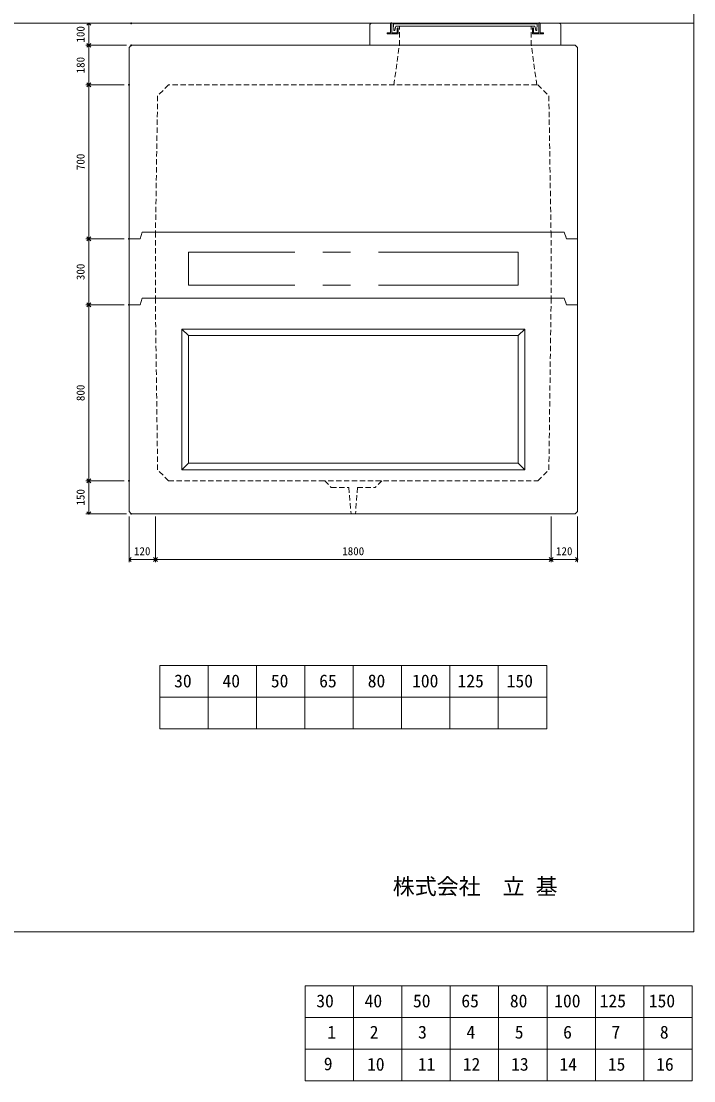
# Model space of a CAD drawing. Units: millimetres, scale not verified. Extents: x -9756 to 9756, y -4614 to 4614.
# Drawn here: x 6696 to 9756, y -4614 to 203 of the extents above; entities that cross this region are included whole.
import ezdxf
from ezdxf.enums import TextEntityAlignment as Align

# ---------------------------------------------------------------- set-up
doc = ezdxf.new("R2010")
doc.units = ezdxf.units.MM
doc.header["$LTSCALE"] = 20
doc.header["$PDMODE"] = 32
doc.header["$PDSIZE"] = 4
doc.linetypes.add('DASHED1', pattern=[1.8, 1.2, -0.6])
doc.linetypes.add('USER2', pattern=[50.8, 31.75, -6.35, 6.35, -6.35])
for name, color, linetype, lineweight in [('0-1_Defpoints', 7, 'DASHED1', 5), ('0-2_waku', 7, 'Continuous', 18), ('0-3_gaikei', 7, 'Continuous', 18), ('0-4_kakure', 7, 'DASHED1', 5), ('0-5_sunpou', 7, 'Continuous', 5), ('0-8_uchigawa', 6, 'Continuous', 18), ('0-A_futa', 3, 'Continuous', 18), ('0-B_GL', 4, 'Continuous', 18), ('0-D_文字１', 7, 'Continuous', 18), ('1-2_uchigawa2', 6, 'USER2', 18), ('1-4_文字２', 7, 'Continuous', 5)]:
    doc.layers.add(name, color=color, linetype=linetype, lineweight=lineweight)
doc.styles.add('ＭＳ ゴシック', font='')
doc.styles.get('ＭＳ ゴシック').set_extended_font_data('MS Gothic')

# ---------------------------------------------------------------- blocks, each defined once
blk = doc.blocks.new('_Open90')
at = {"layer": '0-5_sunpou'}
blk.add_line((0, 0), (-1, 0), dxfattribs=at)
blk.add_lwpolyline([(-0.5, 0.5), (0, 0), (-0.5, -0.5)], dxfattribs=at)
blk = doc.blocks.new('D108')
at = {"layer": '0-1_Defpoints'}
for p in [(13115.68, 3988.65), (12922.35, 3888.65), (13115.68, 3888.65)]:
    blk.add_point(p, dxfattribs=at)
at = {"layer": '0-5_sunpou'}
for p, q in [((13093.68, 3988.65), (12909.35, 3988.65)), ((12922.35, 3970.65), (12922.35, 3906.65)), ((13093.68, 3888.65), (12909.35, 3888.65))]:
    blk.add_line(p, q, dxfattribs=at)
at = {"layer": '0-5_sunpou', "xscale": 18, "yscale": 18}
for p, rotation in [((12922.35, 3988.65), 90), ((12922.35, 3888.65), 270)]:
    blk.add_blockref('_Open90', p, dxfattribs=dict(at, rotation=rotation))
at = {"layer": '0-5_sunpou', "style": 'ＭＳ ゴシック'}
blk.add_text('100', height=36.66, rotation=90, dxfattribs=at).set_placement((12914.35, 3901.15), align=Align.BOTTOM_LEFT)
blk = doc.blocks.new('D109')
at = {"layer": '0-1_Defpoints'}
for p in [(13115.68, 3888.65), (12922.35, 3708.65), (13105.68, 3708.65)]:
    blk.add_point(p, dxfattribs=at)
at = {"layer": '0-5_sunpou'}
for p, q in [((13093.68, 3888.65), (12909.35, 3888.65)), ((12922.35, 3870.65), (12922.35, 3726.65)), ((13083.68, 3708.65), (12909.35, 3708.65))]:
    blk.add_line(p, q, dxfattribs=at)
at = {"layer": '0-5_sunpou', "xscale": 18, "yscale": 18}
for p, rotation in [((12922.35, 3888.65), 90), ((12922.35, 3708.65), 270)]:
    blk.add_blockref('_Open90', p, dxfattribs=dict(at, rotation=rotation))
at = {"layer": '0-5_sunpou', "style": 'ＭＳ ゴシック'}
blk.add_text('180', height=36.66, rotation=90, dxfattribs=at).set_placement((12914.35, 3761.15), align=Align.BOTTOM_LEFT)
blk = doc.blocks.new('D110')
at = {"layer": '0-1_Defpoints'}
for p in [(13105.68, 3708.65), (12922.35, 3008.65), (13105.68, 3008.65)]:
    blk.add_point(p, dxfattribs=at)
at = {"layer": '0-5_sunpou'}
for p, q in [((13083.68, 3708.65), (12909.35, 3708.65)), ((12922.35, 3690.65), (12922.35, 3026.65)), ((13083.68, 3008.65), (12909.35, 3008.65))]:
    blk.add_line(p, q, dxfattribs=at)
at = {"layer": '0-5_sunpou', "xscale": 18, "yscale": 18}
for p, rotation in [((12922.35, 3708.65), 90), ((12922.35, 3008.65), 270)]:
    blk.add_blockref('_Open90', p, dxfattribs=dict(at, rotation=rotation))
at = {"layer": '0-5_sunpou', "style": 'ＭＳ ゴシック'}
blk.add_text('700', height=36.66, rotation=90, dxfattribs=at).set_placement((12914.35, 3321.15), align=Align.BOTTOM_LEFT)
blk = doc.blocks.new('D111')
at = {"layer": '0-1_Defpoints'}
for p in [(13105.68, 2708.65), (12922.35, 1908.65), (13105.68, 1908.65)]:
    blk.add_point(p, dxfattribs=at)
at = {"layer": '0-5_sunpou'}
for p, q in [((13083.68, 2708.65), (12909.35, 2708.65)), ((12922.35, 2690.65), (12922.35, 1926.65)), ((13083.68, 1908.65), (12909.35, 1908.65))]:
    blk.add_line(p, q, dxfattribs=at)
at = {"layer": '0-5_sunpou', "xscale": 18, "yscale": 18}
for p, rotation in [((12922.35, 2708.65), 90), ((12922.35, 1908.65), 270)]:
    blk.add_blockref('_Open90', p, dxfattribs=dict(at, rotation=rotation))
at = {"layer": '0-5_sunpou', "style": 'ＭＳ ゴシック'}
blk.add_text('800', height=36.66, rotation=90, dxfattribs=at).set_placement((12914.35, 2271.15), align=Align.BOTTOM_LEFT)
blk = doc.blocks.new('D112')
at = {"layer": '0-1_Defpoints'}
for p in [(13105.68, 1908.65), (12922.35, 1758.65), (13115.68, 1758.65)]:
    blk.add_point(p, dxfattribs=at)
at = {"layer": '0-5_sunpou'}
for p, q in [((13083.68, 1908.65), (12909.35, 1908.65)), ((12922.35, 1890.65), (12922.35, 1776.65)), ((13093.68, 1758.65), (12909.35, 1758.65))]:
    blk.add_line(p, q, dxfattribs=at)
at = {"layer": '0-5_sunpou', "xscale": 18, "yscale": 18}
for p, rotation in [((12922.35, 1908.65), 90), ((12922.35, 1758.65), 270)]:
    blk.add_blockref('_Open90', p, dxfattribs=dict(at, rotation=rotation))
at = {"layer": '0-5_sunpou', "style": 'ＭＳ ゴシック'}
blk.add_text('150', height=36.66, rotation=90, dxfattribs=at).set_placement((12914.35, 1796.15), align=Align.BOTTOM_LEFT)
blk = doc.blocks.new('D113')
at = {"layer": '0-1_Defpoints'}
for p in [(13105.68, 3008.65), (12922.35, 2708.65), (13105.68, 2708.65)]:
    blk.add_point(p, dxfattribs=at)
at = {"layer": '0-5_sunpou'}
for p, q in [((13083.68, 3008.65), (12909.35, 3008.65)), ((12922.35, 2990.65), (12922.35, 2726.65)), ((13083.68, 2708.65), (12909.35, 2708.65))]:
    blk.add_line(p, q, dxfattribs=at)
at = {"layer": '0-5_sunpou', "xscale": 18, "yscale": 18}
for p, rotation in [((12922.35, 3008.65), 90), ((12922.35, 2708.65), 270)]:
    blk.add_blockref('_Open90', p, dxfattribs=dict(at, rotation=rotation))
at = {"layer": '0-5_sunpou', "style": 'ＭＳ ゴシック'}
blk.add_text('300', height=36.66, rotation=90, dxfattribs=at).set_placement((12914.35, 2821.15), align=Align.BOTTOM_LEFT)
blk = doc.blocks.new('_Open90_44')
at = {"layer": '0-5_sunpou'}
blk.add_line((0, 0), (-1, 0), dxfattribs=at)
blk.add_lwpolyline([(-0.5, 0.5), (0, 0), (-0.5, -0.5)], dxfattribs=at)
blk = doc.blocks.new('120')
at = {"layer": '0-5_sunpou'}
for p, q in [((-80, 163.97), (-80, -44.26)), ((40, 163.97), (40, -44.26)), ((40, 163.97), (40, -44.26)), ((-62, -31.26), (22, -31.26))]:
    blk.add_line(p, q, dxfattribs=at)
blk.add_point((40, -31.26), dxfattribs=at)
at = {"layer": '0-5_sunpou', "xscale": 18, "yscale": 18, "rotation": 180}
blk.add_blockref('_Open90_44', (-80, -31.26), dxfattribs=at)
at = {"layer": '0-5_sunpou', "xscale": 18, "yscale": 18}
blk.add_blockref('_Open90_44', (40, -31.26), dxfattribs=at)
at = {"layer": '0-5_sunpou', "style": 'ＭＳ ゴシック'}
blk.add_text('120', height=36.66, dxfattribs=at).set_placement((-57.5, -23.26), align=Align.BOTTOM_LEFT)
blk = doc.blocks.new('180')
at = {"layer": '0-5_sunpou'}
for p, q in [((450, 171.45), (450, -36.78)), ((450, 171.45), (450, -36.78)), ((-1332, -23.78), (432, -23.78))]:
    blk.add_line(p, q, dxfattribs=at)
blk.add_point((450, -23.78), dxfattribs=at)
at = {"layer": '0-5_sunpou', "xscale": 18, "yscale": 18, "rotation": 180}
blk.add_blockref('_Open90_44', (-1350, -23.78), dxfattribs=at)
at = {"layer": '0-5_sunpou', "xscale": 18, "yscale": 18}
blk.add_blockref('_Open90_44', (450, -23.78), dxfattribs=at)
at = {"layer": '0-5_sunpou', "style": 'ＭＳ ゴシック'}
blk.add_text('1800', height=36.66, dxfattribs=at).set_placement((-500, -15.78), align=Align.BOTTOM_LEFT)
blk = doc.blocks.new('120120')
at = {"layer": '0-5_sunpou'}
for p, q in [((40, 178.71), (40, -29.52)), ((-62, -16.52), (22, -16.52))]:
    blk.add_line(p, q, dxfattribs=at)
blk.add_point((40, -16.52), dxfattribs=at)
at = {"layer": '0-5_sunpou', "xscale": 18, "yscale": 18, "rotation": 180}
blk.add_blockref('_Open90_44', (-80, -16.52), dxfattribs=at)
at = {"layer": '0-5_sunpou', "xscale": 18, "yscale": 18}
blk.add_blockref('_Open90_44', (40, -16.52), dxfattribs=at)
at = {"layer": '0-5_sunpou', "style": 'ＭＳ ゴシック'}
blk.add_text('120', height=36.66, dxfattribs=at).set_placement((-57.5, -8.52), align=Align.BOTTOM_LEFT)

msp = doc.modelspace()

# ---------------------------------------------------------------- linework, layer by layer
at = {"layer": '0-1_Defpoints'}
for p, q in [((8076.38, -1886.21), (8106.38, -1916.21)), ((8106.38, -1916.21), (8186.38, -1916.21)), ((8186.38, -1916.21), (8196.38, -2036.21)), ((8226.38, -1916.21), (8216.38, -2036.21)), ((8226.38, -1916.21), (8306.38, -1916.21)), ((8336.38, -1886.21), (8306.38, -1916.21))]:
    msp.add_line(p, q, dxfattribs=at)
at = {"layer": '0-2_waku'}
for p, q in [((9755.13, 4079.42), (9755.13, -3936.21)), ((7326.38, -2725.21), (7326.38, -3013.21)), ((7326.38, -2725.21), (7326.38, -3013.21)), ((7326.38, -2725.21), (7326.38, -3013.21)), ((7326.38, -2725.21), (7326.38, -3013.21)), ((7326.38, -2725.21), (9086.38, -2725.21)), ((7546.38, -2725.21), (7546.38, -3013.21)), ((7766.38, -2725.21), (7766.38, -3013.21)), ((7766.38, -2725.21), (7766.38, -3013.21)), ((7986.38, -2725.21), (7986.38, -3013.21)), ((8206.38, -2725.21), (8206.38, -3013.21)), ((8426.38, -2725.21), (8426.38, -3013.21)), ((8646.38, -2725.21), (8646.38, -3013.21)), ((8866.38, -2725.21), (8866.38, -3013.21)), ((9086.38, -2725.21), (9086.38, -3013.21)), ((7326.38, -2869.21), (9086.38, -2869.21)), ((7326.38, -3013.21), (9086.38, -3013.21)), ((-2484.87, -3936.21), (9755.13, -3936.21))]:
    msp.add_line(p, q, dxfattribs=at)
msp.add_lwpolyline([(-2484.87, 4613.79), (9755.13, 4613.79), (9755.13, -3936.21)], dxfattribs=at)
at = {"layer": '0-3_gaikei'}
for p, q in [((8291.38, 193.79), (8376.38, 193.79)), ((9056.38, 193.79), (9141.38, 193.79)), ((8281.38, 93.79), (8281.38, 183.79)), ((9151.38, 93.79), (9151.38, 183.79)), ((7186.38, 83.79), (7186.38, -786.21)), ((8916.38, 93.79), (7196.38, 93.79)), ((8281.38, 93.79), (8391.38, 93.79)), ((8316.38, 93.79), (9116.38, 93.79)), ((8911.38, 93.79), (9216.38, 93.79)), ((9151.38, 93.79), (9041.38, 93.79)), ((9216.38, 93.79), (9226.38, 83.79)), ((9226.38, -786.21), (9226.38, 83.79)), ((9166.38, -756.21), (9176.38, -786.21)), ((7186.38, -786.21), (7186.38, -1086.21)), ((7236.38, -786.21), (7186.38, -786.21)), ((9171.38, -771.21), (9176.38, -786.21)), ((9226.38, -786.21), (9176.38, -786.21)), ((9226.38, -786.21), (9226.38, -1086.21)), ((9166.38, -1056.21), (9176.38, -1086.21)), ((7236.38, -1086.21), (7186.38, -1086.21)), ((9171.38, -1071.21), (9176.38, -1086.21)), ((9226.38, -1086.21), (9176.38, -1086.21)), ((9226.38, -2026.21), (9226.38, -1086.21)), ((7196.38, -2036.21), (9216.38, -2036.21)), ((9226.38, -2026.21), (9216.38, -2036.21)), ((9226.38, -2026.21), (9216.38, -2036.21))]:
    msp.add_line(p, q, dxfattribs=at)
for points in [[(8916.38, 93.79), (7196.38, 93.79), (7186.38, 83.79)], [(7236.38, -786.21), (7246.38, -756.21), (9166.38, -756.21)], [(7236.38, -1086.21), (7246.38, -1056.21), (9166.38, -1056.21)], [(7186.38, -1086.21), (7186.38, -2026.21), (7196.38, -2036.21)]]:
    msp.add_lwpolyline(points, dxfattribs=at)
for centre, radius, start, end in [((8290.8, 184.37), 9.44, 86.47383, 183.52617), ((9141.71, 184.12), 9.68, 358.04251, 91.95749), ((9141.38, 183.79), 10, 0, 10)]:
    msp.add_arc(centre, radius, start, end, dxfattribs=at)
at = {"layer": '0-4_kakure'}
for p, q in [((8416.38, 93.79), (8416.38, 180.29)), ((9016.38, 93.79), (9016.38, 180.29)), ((9016.38, 93.79), (9016.38, 178.29)), ((8391.38, -86.21), (8416.38, 93.79)), ((9041.38, -86.21), (9016.38, 93.79)), ((9041.38, -86.21), (8056.38, -86.21)), ((7306.38, -756.21), (7306.38, -1056.21)), ((9106.39, -756.21), (9106.2, -1056.21)), ((7316.38, -1836.21), (7305.98, -1056.21)), ((9096.38, -1836.21), (9106.58, -1056.21)), ((7366.38, -1886.21), (7316.38, -1836.21)), ((7366.38, -1886.21), (8056.38, -1886.21))]:
    msp.add_line(p, q, dxfattribs=at)
for points in [[(8056.38, -86.21), (7366.38, -86.21), (7316.38, -136.21), (7306.62, -756.21)], [(9046.38, -86.21), (9096.38, -136.21), (9106.15, -756.21)], [(8056.38, -1886.21), (9046.38, -1886.21), (9096.38, -1836.21)]]:
    msp.add_lwpolyline(points, dxfattribs=at)
at = {"layer": '0-8_uchigawa'}
for p, q in [((7426.38, -1196.21), (7426.38, -1836.21)), ((7426.38, -1196.21), (8986.38, -1196.21)), ((7426.38, -1196.21), (8986.38, -1196.21)), ((7426.38, -1196.21), (7456.38, -1226.21)), ((8986.38, -1196.21), (8956.38, -1226.21)), ((8986.38, -1836.21), (8986.38, -1196.21)), ((7456.38, -1226.21), (7456.38, -1806.21)), ((7456.38, -1226.21), (8956.38, -1226.21)), ((8956.38, -1806.21), (8956.38, -1226.21)), ((7426.38, -1836.21), (7456.38, -1806.21)), ((7456.38, -1806.21), (8956.38, -1806.21)), ((7466.88, -1806.21), (8206.38, -1806.21)), ((8206.38, -1806.21), (8945.88, -1806.21)), ((8986.38, -1836.21), (8956.38, -1806.21)), ((7426.38, -1836.21), (8986.38, -1836.21))]:
    msp.add_line(p, q, dxfattribs=at)
at = {"layer": '0-A_futa'}
for p, q in [((8376.38, 193.79), (8376.38, 150.79)), ((8378.38, 195.79), (8381.38, 195.79)), ((8381.38, 195.79), (8381.38, 150.79)), ((9051.38, 195.79), (9051.38, 150.79)), ((9051.38, 195.79), (9054.38, 195.79)), ((9056.38, 193.79), (9056.38, 150.79)), ((8361.38, 148.79), (8361.38, 147.79)), ((8363.38, 150.79), (8376.38, 150.79)), ((8411.38, 145.79), (8363.38, 145.79)), ((8381.38, 150.79), (8406.38, 150.79)), ((8389.19, 191.29), (9043.52, 191.29)), ((8389.19, 191.29), (8391.68, 161.29)), ((8391.68, 161.29), (8395.39, 161.29)), ((8399.71, 180.29), (8395.39, 161.29)), ((8399.71, 180.29), (9033.05, 180.29)), ((8406.38, 170.79), (8406.38, 150.79)), ((8408.38, 172.79), (8409.38, 172.79)), ((8411.38, 170.79), (8411.38, 145.79)), ((9021.38, 170.79), (9021.38, 145.79)), ((9021.38, 145.79), (9069.38, 145.79)), ((9024.38, 172.79), (9023.38, 172.79)), ((9026.38, 170.79), (9026.38, 150.79)), ((9051.38, 150.79), (9026.38, 150.79)), ((9033.05, 180.29), (9037.37, 161.29)), ((9041.27, 161.29), (9037.37, 161.29)), ((9043.52, 191.29), (9041.27, 161.29)), ((9069.38, 150.79), (9056.38, 150.79)), ((9071.38, 148.79), (9071.38, 147.79))]:
    msp.add_line(p, q, dxfattribs=at)
for centre, start, end in [((8378.38, 193.79), 90, 180), ((9054.38, 193.79), 0, 90), ((8363.38, 148.79), 90, 180), ((8363.38, 147.79), 180, 270), ((8408.38, 170.79), 90, 180), ((8409.38, 170.79), 0, 90), ((9023.38, 170.79), 90, 180), ((9024.38, 170.79), 0, 90), ((9069.38, 148.79), 0, 90), ((9069.38, 147.79), 270, 0)]:
    msp.add_arc(centre, 2, start, end, dxfattribs=at)
at = {"layer": '0-B_GL'}
msp.add_line((-2484.18, 193.79), (9755.82, 193.79), dxfattribs=at)
at = {"layer": '1-2_uchigawa2'}
for p, q in [((7456.38, -846.21), (7456.38, -996.21)), ((8956.38, -846.21), (7456.38, -846.21)), ((8956.38, -996.21), (8956.38, -846.21)), ((8956.38, -996.21), (7456.38, -996.21))]:
    msp.add_line(p, q, dxfattribs=at)
at = {"layer": '1-4_文字２'}
for p, q in [((7987.87, -4182.18), (7987.87, -4470.18)), ((7987.87, -4182.18), (7987.87, -4470.18)), ((7987.87, -4182.18), (7987.87, -4470.18)), ((7987.87, -4182.18), (7987.87, -4470.18)), ((7987.87, -4182.18), (9747.87, -4182.18)), ((7987.87, -4182.18), (7987.87, -4470.18)), ((7987.87, -4182.18), (7987.87, -4470.18)), ((7987.87, -4182.18), (7987.87, -4470.18)), ((7987.87, -4182.18), (7987.87, -4470.18)), ((7987.87, -4182.18), (9747.87, -4182.18)), ((8207.87, -4182.18), (8207.87, -4470.18)), ((8207.87, -4182.18), (8207.87, -4470.18)), ((8427.87, -4182.18), (8427.87, -4470.18)), ((8427.87, -4182.18), (8427.87, -4470.18)), ((8427.87, -4182.18), (8427.87, -4470.18)), ((8427.87, -4182.18), (8427.87, -4470.18)), ((8647.87, -4182.18), (8647.87, -4470.18)), ((8647.87, -4182.18), (8647.87, -4470.18)), ((8867.87, -4182.18), (8867.87, -4470.18)), ((8867.87, -4182.18), (8867.87, -4470.18)), ((9087.87, -4182.18), (9087.87, -4470.18)), ((9087.87, -4182.18), (9087.87, -4470.18)), ((9307.87, -4182.18), (9307.87, -4470.18)), ((9307.87, -4182.18), (9307.87, -4470.18)), ((9527.87, -4182.18), (9527.87, -4470.18)), ((9527.87, -4182.18), (9527.87, -4470.18)), ((9747.87, -4182.18), (9747.87, -4470.18)), ((9747.87, -4182.18), (9747.87, -4470.18)), ((7987.87, -4326.18), (9747.87, -4326.18)), ((7987.87, -4326.18), (9747.87, -4326.18)), ((7987.87, -4470.18), (9747.87, -4470.18)), ((7987.87, -4470.18), (9747.87, -4470.18)), ((7987.87, -4470.18), (7987.87, -4614.18)), ((7987.87, -4470.18), (7987.87, -4614.18)), ((7987.87, -4470.18), (7987.87, -4614.18)), ((7987.87, -4470.18), (7987.87, -4614.18)), ((7987.87, -4470.18), (9747.87, -4470.18)), ((7987.87, -4470.18), (7987.87, -4614.18)), ((7987.87, -4470.18), (7987.87, -4614.18)), ((7987.87, -4470.18), (7987.87, -4614.18)), ((7987.87, -4470.18), (7987.87, -4614.18)), ((7987.87, -4470.18), (9747.87, -4470.18)), ((8207.87, -4470.18), (8207.87, -4614.18)), ((8207.87, -4470.18), (8207.87, -4614.18)), ((8427.87, -4470.18), (8427.87, -4614.18)), ((8427.87, -4470.18), (8427.87, -4614.18)), ((8427.87, -4470.18), (8427.87, -4614.18)), ((8427.87, -4470.18), (8427.87, -4614.18)), ((8647.87, -4470.18), (8647.87, -4614.18)), ((8647.87, -4470.18), (8647.87, -4614.18)), ((8867.87, -4470.18), (8867.87, -4614.18)), ((8867.87, -4470.18), (8867.87, -4614.18)), ((9087.87, -4470.18), (9087.87, -4614.18)), ((9087.87, -4470.18), (9087.87, -4614.18)), ((9307.87, -4470.18), (9307.87, -4614.18)), ((9307.87, -4470.18), (9307.87, -4614.18)), ((9527.87, -4470.18), (9527.87, -4614.18)), ((9527.87, -4470.18), (9527.87, -4614.18)), ((9747.87, -4470.18), (9747.87, -4614.18)), ((9747.87, -4470.18), (9747.87, -4614.18)), ((7987.87, -4614.18), (9747.87, -4614.18)), ((7987.87, -4614.18), (9747.87, -4614.18))]:
    msp.add_line(p, q, dxfattribs=at)

# ---------------------------------------------------------------- block references
at = {"layer": '0-5_sunpou'}
for name, p in [('D108', (-5919.3, -3794.86)), ('D109', (-5919.3, -3794.86)), ('D110', (-5919.3, -3794.86)), ('D113', (-5919.3, -3794.86)), ('D111', (-5919.3, -3794.86)), ('D112', (-5919.3, -3794.86)), ('120', (7266.38, -2212.18)), ('180', (8656.38, -2219.66)), ('120120', (9186.38, -2226.92))]:
    msp.add_blockref(name, p, dxfattribs=at)

# ---------------------------------------------------------------- texts
at = {"layer": '0-D_文字１', "style": 'ＭＳ ゴシック'}
for s, height, p in [('30', 58.65, (7391.48, -2843.03)), ('40', 58.65, (7611.48, -2843.03)), ('50', 58.65, (7831.48, -2843.03)), ('65', 58.65, (8051.48, -2843.03)), ('80', 58.65, (8272.3, -2843.03)), ('100', 58.65, (8474.04, -2843.03)), ('125', 58.65, (8680.82, -2843.03)), ('150', 58.65, (8904.35, -2843.03)), ('株式会社\u3000立 基 ', 73.31, (8385.94, -3788.93))]:
    msp.add_text(s, height=height, dxfattribs=at).set_placement(p, align=Align.BOTTOM_LEFT)
at = {"layer": '1-4_文字２', "style": 'ＭＳ ゴシック'}
for s, p in [('30', (8038.17, -4297.81)), ('30', (8038.17, -4297.81)), ('40', (8258.17, -4297.81)), ('40', (8258.17, -4297.81)), ('50', (8478.17, -4297.81)), ('50', (8478.17, -4297.81)), ('65', (8698.17, -4297.81)), ('65', (8698.17, -4297.81)), ('80', (8918.99, -4297.81)), ('80', (8918.99, -4297.81)), ('100', (9120.73, -4297.81)), ('100', (9120.73, -4297.81)), ('125', (9327.51, -4297.81)), ('125', (9327.51, -4297.81)), ('150', (9551.04, -4297.81)), ('150', (9551.04, -4297.81)), ('1', (8088.47, -4439.88)), ('2', (8281.34, -4439.88)), ('3', (8501.34, -4439.88)), ('4', (8721.34, -4439.88)), ('5', (8941.34, -4439.88)), ('6', (9161.34, -4439.88)), ('7', (9381.34, -4439.88)), ('8', (9601.34, -4439.88)), ('9', (8072.33, -4583.88)), ('10', (8269.16, -4585.81)), ('11', (8500.15, -4585.81)), ('12', (8704.57, -4585.81)), ('13', (8924.57, -4585.81)), ('14', (9144.57, -4585.81)), ('15', (9364.57, -4585.81)), ('16', (9584.57, -4585.81))]:
    msp.add_text(s, height=58.65, dxfattribs=at).set_placement(p, align=Align.BOTTOM_LEFT)

doc.saveas('drawing.dxf')
